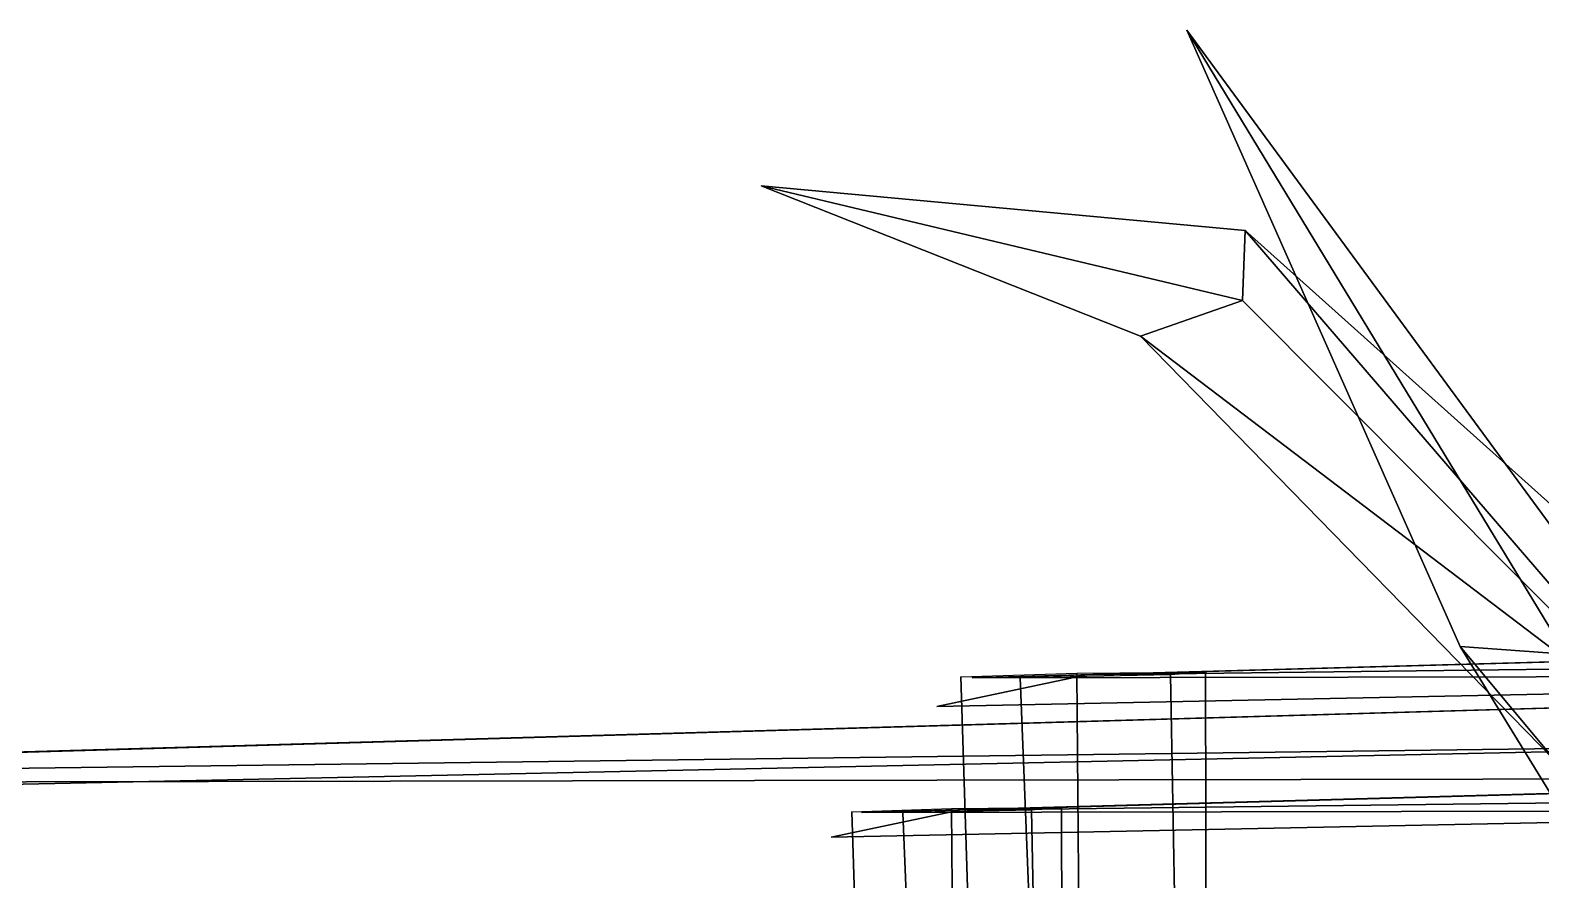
# Model space of a CAD drawing. Header units: metres. Extents: x -236 to 197, y -84 to 78.
# Drawn here: x 74.32 to 100.19, y 12.63 to 27.17 of the extents above; entities that cross this region are included whole.
import ezdxf

# ---------------------------------------------------------------- set-up
doc = ezdxf.new("R2010")
doc.units = ezdxf.units.M

msp = doc.modelspace()

# ---------------------------------------------------------------- linework, layer by layer
at = {"layer": 'Lacypla_Leaf', "color": 3}
for points in [[(98.809, 16.625, 522.582), (94.132, 27.174, 516.02), (100.621, 16.494, 523.014)], [(98.809, 16.625, 522.582), (100.621, 16.494, 523.014), (94.132, 27.174, 516.02)], [(94.132, 27.174, 516.02), (101.013, 17.809, 523.213), (100.621, 16.494, 523.014)], [(94.132, 27.174, 516.02), (100.621, 16.494, 523.014), (101.013, 17.809, 523.213)], [(93.338, 21.939, 508.398), (86.839, 24.513, 497.114), (95.083, 22.551, 508.658)], [(93.338, 21.939, 508.398), (95.083, 22.551, 508.658), (86.839, 24.513, 497.114)], [(86.839, 24.513, 497.114), (95.127, 23.744, 507.954), (95.083, 22.551, 508.658)], [(86.839, 24.513, 497.114), (95.083, 22.551, 508.658), (95.127, 23.744, 507.954)], [(95.083, 22.551, 508.658), (95.127, 23.744, 507.954), (103.031, 14.577, 510.179)], [(95.083, 22.551, 508.658), (103.031, 14.577, 510.179), (95.127, 23.744, 507.954)], [(103.031, 14.577, 510.179), (95.127, 23.744, 507.954), (103.944, 15.851, 509.477)], [(103.031, 14.577, 510.179), (103.944, 15.851, 509.477), (95.127, 23.744, 507.954)], [(103.031, 14.577, 510.179), (93.338, 21.939, 508.398), (95.083, 22.551, 508.658)], [(103.031, 14.577, 510.179), (95.083, 22.551, 508.658), (93.338, 21.939, 508.398)], [(101.588, 13.493, 510.217), (93.338, 21.939, 508.398), (103.031, 14.577, 510.179)], [(101.588, 13.493, 510.217), (103.031, 14.577, 510.179), (93.338, 21.939, 508.398)], [(92.411, 16.139, 301.351), (151.398, 17.776, 301.731), (90.454, 16.091, 298.095)], [(92.411, 16.139, 301.351), (90.454, 16.091, 298.095), (151.398, 17.776, 301.731)], [(90.454, 16.091, 298.095), (151.635, 16.201, 296.396), (151.398, 17.776, 301.731)], [(90.454, 16.091, 298.095), (151.398, 17.776, 301.731), (151.635, 16.201, 296.396)], [(152.168, 16.866, 306.889), (92.411, 16.139, 301.351), (151.398, 17.776, 301.731)], [(152.168, 16.866, 306.889), (151.398, 17.776, 301.731), (92.411, 16.139, 301.351)], [(92.411, 16.139, 301.351), (152.168, 16.866, 306.889), (89.847, 15.6, 303.943)], [(92.411, 16.139, 301.351), (89.847, 15.6, 303.943), (152.168, 16.866, 306.889)], [(104.582, 7.234, 517.98), (98.809, 16.625, 522.582), (106.243, 7.712, 518.505)], [(104.582, 7.234, 517.98), (106.243, 7.712, 518.505), (98.809, 16.625, 522.582)], [(106.243, 7.712, 518.505), (98.809, 16.625, 522.582), (100.621, 16.494, 523.014)], [(106.243, 7.712, 518.505), (100.621, 16.494, 523.014), (98.809, 16.625, 522.582)], [(56.522, 14.318, 493.762), (107.203, 15.77, 506.805), (55.539, 14.275, 490.538)], [(56.522, 14.318, 493.762), (55.539, 14.275, 490.538), (107.203, 15.77, 506.805)], [(55.539, 14.275, 490.538), (108.556, 14.373, 502.265), (107.203, 15.77, 506.805)], [(55.539, 14.275, 490.538), (107.203, 15.77, 506.805), (108.556, 14.373, 502.265)], [(106.753, 14.963, 511.409), (56.522, 14.318, 493.762), (107.203, 15.77, 506.805)], [(106.753, 14.963, 511.409), (107.203, 15.77, 506.805), (56.522, 14.318, 493.762)], [(90.239, 13.826, 645.69), (140.774, 15.229, 646.016), (88.562, 13.785, 642.901)], [(90.239, 13.826, 645.69), (88.562, 13.785, 642.901), (140.774, 15.229, 646.016)], [(88.562, 13.785, 642.901), (140.977, 13.88, 641.446), (140.774, 15.229, 646.016)], [(88.562, 13.785, 642.901), (140.774, 15.229, 646.016), (140.977, 13.88, 641.446)], [(141.433, 14.45, 650.435), (90.239, 13.826, 645.69), (140.774, 15.229, 646.016)], [(141.433, 14.45, 650.435), (140.774, 15.229, 646.016), (90.239, 13.826, 645.69)], [(56.522, 14.318, 493.762), (106.753, 14.963, 511.409), (53.756, 13.839, 495.441)], [(56.522, 14.318, 493.762), (53.756, 13.839, 495.441), (106.753, 14.963, 511.409)], [(90.239, 13.826, 645.69), (141.433, 14.45, 650.435), (88.042, 13.364, 647.911)], [(90.239, 13.826, 645.69), (88.042, 13.364, 647.911), (141.433, 14.45, 650.435)]]:
    msp.add_3dface(points, dxfattribs=at)
at = {"layer": 'Lacypla_Petiole', "color": 3}
for points in [[(90.384, 12.14, 301.941), (90.26, 16.107, 301.834), (92.249, 16.171, 303.55), (92.287, 11.378, 303.583)], [(91.427, 12.367, 299.589), (91.278, 16.088, 299.46), (90.26, 16.107, 301.834), (90.384, 12.14, 301.941)], [(93.933, 11.759, 299.752), (93.851, 16.139, 299.682), (91.278, 16.088, 299.46), (91.427, 12.367, 299.589)], [(92.287, 11.378, 303.583), (92.249, 16.171, 303.55), (94.448, 16.19, 302.194), (94.461, 11.151, 302.206)], [(94.461, 11.151, 302.206), (94.448, 16.19, 302.194), (93.851, 16.139, 299.682), (93.933, 11.759, 299.752)], [(88.502, 10.401, 646.196), (88.396, 13.799, 646.104), (90.1, 13.854, 647.574), (90.133, 9.747, 647.602)], [(89.396, 10.595, 644.181), (89.268, 13.782, 644.071), (88.396, 13.799, 646.104), (88.502, 10.401, 646.196)], [(91.543, 10.074, 644.32), (91.473, 13.826, 644.26), (89.268, 13.782, 644.071), (89.396, 10.595, 644.181)], [(90.133, 9.747, 647.602), (90.1, 13.854, 647.574), (91.984, 13.87, 646.413), (91.995, 9.553, 646.423)], [(91.995, 9.553, 646.423), (91.984, 13.87, 646.413), (91.473, 13.826, 644.26), (91.543, 10.074, 644.32)]]:
    msp.add_3dface(points, dxfattribs=at)

doc.saveas('drawing.dxf')
